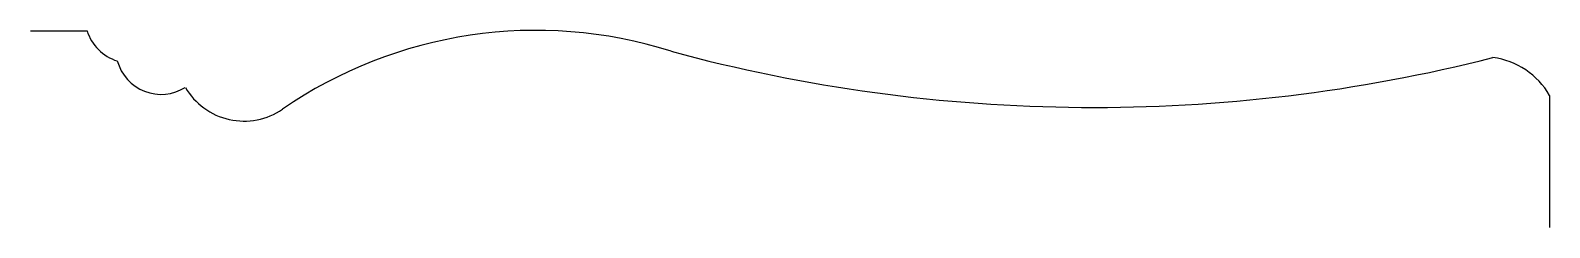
# Model space of a CAD drawing. Header units: inches. Extents: x 0 to 402, y -52 to 0.
import ezdxf

# ---------------------------------------------------------------- set-up
doc = ezdxf.new("R2010")
doc.units = ezdxf.units.IN
doc.header["$MEASUREMENT"] = 0

msp = doc.modelspace()

# ---------------------------------------------------------------- linework, layer by layer
for p, q in [((0, 0), (15, 0)), ((402, -17.12), (402, -52.12))]:
    msp.add_line(p, q)
for centre, radius, start, end in [((26.48, 3.48), 12, 196.8745, 253.1255), ((133.79, -118.2), 118.28, 72.4207, 124.5328), ((34.58, -4.86), 12, 195.1666, 302.3324), ((281.45, 408.4), 428.71, 254.8654, 284.2528), ((384.39, -27.29), 20.34, 30, 82.6199), ((56.55, -5.93), 18, 210.2672, 304.503)]:
    msp.add_arc(centre, radius, start, end)

doc.saveas('drawing.dxf')
